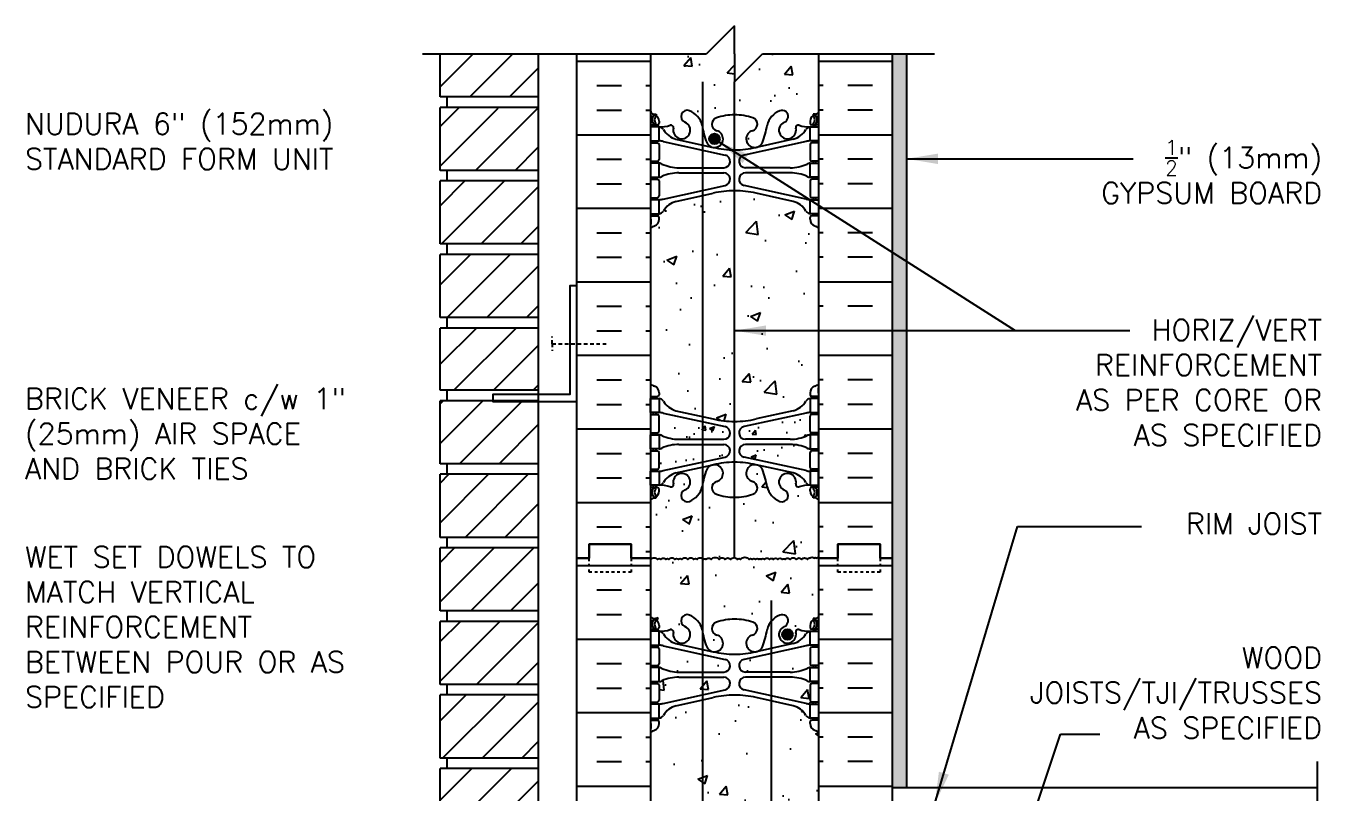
# Model space of a CAD drawing. Header units: inches. Extents: x 26.1 to 78.5, y -14.6 to 56.3.
# Drawn here: x 26.4 to 72.59, y 28.91 to 56.25 of the extents above; entities that cross this region are included whole.
import ezdxf

# ---------------------------------------------------------------- set-up
doc = ezdxf.new("R2010")
doc.units = ezdxf.units.IN
doc.header["$LTSCALE"] = 0.5
doc.header["$MEASUREMENT"] = 0
doc.linetypes.add('DASHED2', pattern=[0.375, 0.25, -0.125])
for name, color, linetype in [('HATCH', 12, 'Continuous'), ('line25', 2, 'Continuous'), ('LINE3', 3, 'Continuous'), ('LINE50', 5, 'Continuous'), ('LINE9', 9, 'Continuous'), ('TEXT', 4, 'Continuous'), ('Web_Edge', 9, 'Continuous')]:
    doc.layers.add(name, color=color, linetype=linetype)
doc.styles.add('DIM', font='romans.shx', dxfattribs={"width": 0.7})
doc.styles.add('ROMANS', font='romans.shx', dxfattribs={"height": 1.125})
doc.dimstyles.new('ext_12', dxfattribs={"dimscale": 12, "dimtxt": 0.09375, "dimasz": 0.09375, "dimexe": 0.09375, "dimexo": 0.0625, "dimgap": 0.0625, "dimtad": 1, "dimdec": 1, "dimzin": 3, "dimdsep": 46, "dimlunit": 4, "dimtxsty": 'DIM', "dimcen": 0.09, "dimdle": 0.09375, "dimclrt": 4, "dimadec": 0, "dimazin": 0, "dimtfac": 1, "dimtdec": 1, "dimtmove": 2, "dimatfit": 3, "dimfxl": 1, "dimfrac": 2, "dimtolj": 1, "dimtzin": 0, "dimarcsym": 0})

msp = doc.modelspace()

# ---------------------------------------------------------------- hatches: boundary and pattern name
at = {"layer": 'HATCH'}
h = msp.add_hatch(dxfattribs=at)
h.set_pattern_fill('AR-CONC', color=256, scale=0.5)
h.paths.add_polyline_path([(51.676, 55.254), (51.676, 56.254), (50.676, 55.254), (48.676, 55.254), (48.676, 53.165, 0.064398), (48.786, 53.099), (48.876, 53.099), (48.876, 53.057, -0.249069), (48.986, 52.85), (48.986, 52.783, -0.414214), (48.924, 52.72), (48.876, 52.72), (48.876, 52.65), (48.981, 52.65, 0.10046), (49.375, 52.707, -0.601435), (49.494, 52.603, 2.182095), (49.904, 52.816, -1), (50.068, 53.224, -0.24438), (50.516, 52.703, 0.053157), (50.682, 52.089, 0.223253), (50.882, 51.924), (50.902, 51.92, 0.955472), (51.04, 52.514, -0.735593), (51.027, 52.972, -0.082755), (51.676, 53.08), (51.676, 54.254)])
h.paths.add_polyline_path([(51.145, 52.22, -1), (50.77, 52.22, -1)], flags=16)
h.paths.add_polyline_path([(54.676, 55.254), (52.676, 55.254), (51.676, 54.254), (51.676, 53.08, -0.082755), (52.325, 52.972, -0.735593), (52.312, 52.514, 0.955472), (52.45, 51.92), (52.47, 51.924, 0.223253), (52.67, 52.089, 0.053157), (52.836, 52.703, -0.24438), (53.284, 53.224, -1), (53.448, 52.816, 2.182095), (53.858, 52.603, -0.601435), (53.977, 52.707, 0.10046), (54.371, 52.65), (54.476, 52.65), (54.476, 52.72), (54.428, 52.72, -0.414214), (54.366, 52.783), (54.366, 52.85, -0.249069), (54.476, 53.057), (54.476, 53.099), (54.566, 53.099, 0.064398), (54.676, 53.165)])
h.paths.add_polyline_path([(50.527, 50.198), (49.586, 49.991, 0.196323), (49.137, 49.645, -0.188973), (48.981, 49.55), (48.876, 49.55), (48.876, 49.48), (48.924, 49.48, -0.414214), (48.986, 49.418), (48.986, 49.35, -0.317837), (48.819, 49.115, 0.082415), (48.676, 49.036), (48.676, 43.473, 0.082415), (48.819, 43.394, -0.317837), (48.986, 43.158), (48.986, 43.09, -0.414214), (48.924, 43.028), (48.876, 43.028), (48.876, 42.958), (48.981, 42.958, -0.188973), (49.137, 42.863, 0.196323), (49.586, 42.517), (50.527, 42.31)])
h.paths.add_polyline_path([(51.676, 50.371, 0.057795), (50.908, 50.282), (50.527, 50.198), (50.527, 42.31), (50.908, 42.226, 0.057795), (51.676, 42.137)])
h.paths.add_polyline_path([(54.676, 49.036, 0.082415), (54.533, 49.115, -0.317837), (54.366, 49.35), (54.366, 49.418, -0.414214), (54.428, 49.48), (54.476, 49.48), (54.476, 49.55), (54.371, 49.55, -0.188973), (54.215, 49.645, 0.196323), (53.766, 49.991), (52.444, 50.282, 0.057795), (51.676, 50.371), (51.676, 42.137, 0.057795), (52.444, 42.226), (53.766, 42.517, 0.196323), (54.215, 42.863, -0.188973), (54.371, 42.958), (54.476, 42.958), (54.476, 43.028), (54.428, 43.028, -0.414214), (54.366, 43.09), (54.366, 43.158, -0.317837), (54.533, 43.394, 0.082415), (54.676, 43.473)])
h.paths.add_polyline_path([(50.527, 32.198), (49.586, 31.991, 0.196323), (49.137, 31.645, -0.188973), (48.981, 31.55), (48.876, 31.55), (48.876, 31.48), (48.924, 31.48, -0.414214), (48.986, 31.418), (48.986, 31.35, -0.317837), (48.819, 31.115, 0.082415), (48.676, 31.036), (48.676, 25.473, 0.082415), (48.819, 25.394, -0.317837), (48.986, 25.158), (48.986, 25.09, -0.414214), (48.924, 25.028), (48.876, 25.028), (48.876, 24.958), (48.981, 24.958, -0.188973), (49.137, 24.863, 0.196323), (49.586, 24.517), (50.527, 24.31)])
h.paths.add_polyline_path([(52.978, 32.165), (52.444, 32.282, 0.057795), (51.676, 32.371, 0.057795), (50.908, 32.282), (50.527, 32.198), (50.527, 24.31), (50.908, 24.226, 0.057795), (51.676, 24.137, 0.057795), (52.444, 24.226), (52.978, 24.344), (52.978, 25.129), (51.801, 25.129), (51.301, 25.629), (51.301, 26.754), (51.801, 27.254), (52.978, 27.254)])
h.paths.add_polyline_path([(54.676, 31.036, 0.082415), (54.533, 31.115, -0.317837), (54.366, 31.35), (54.366, 31.418, -0.414214), (54.428, 31.48), (54.476, 31.48), (54.476, 31.55), (54.371, 31.55, -0.188973), (54.215, 31.645, 0.196323), (53.766, 31.991), (52.978, 32.165), (52.978, 27.254), (54.676, 27.254)])
h.paths.add_polyline_path([(54.215, 24.863, -0.188973), (54.371, 24.958), (54.476, 24.958), (54.476, 25.028), (54.428, 25.028, -0.414214), (54.366, 25.09), (54.366, 25.129), (52.978, 25.129), (52.978, 24.344), (53.766, 24.517, 0.196323)])
h.paths.add_polyline_path([(52.978, 14.165), (52.444, 14.282, 0.057795), (51.676, 14.371, 0.057795), (50.908, 14.282), (49.586, 13.991, 0.196323), (49.137, 13.645, -0.188973), (48.981, 13.55), (48.876, 13.55), (48.876, 13.48), (48.924, 13.48, -0.414214), (48.986, 13.418), (48.986, 13.35, -0.317837), (48.819, 13.115, 0.082415), (48.676, 13.036), (48.676, 7.473, 0.082415), (48.819, 7.394, -0.317837), (48.986, 7.158), (48.986, 7.09, -0.414214), (48.924, 7.028), (48.876, 7.028), (48.876, 6.958), (48.981, 6.958, -0.188973), (49.137, 6.863, 0.196323), (49.586, 6.517), (50.908, 6.226, 0.057795), (51.676, 6.137, 0.057795), (52.444, 6.226), (52.978, 6.344)])
h.paths.add_polyline_path([(54.676, 13.036, 0.082415), (54.533, 13.115, -0.317837), (54.366, 13.35), (54.366, 13.418, -0.414214), (54.428, 13.48), (54.476, 13.48), (54.476, 13.55), (54.371, 13.55, -0.188973), (54.215, 13.645, 0.196323), (53.766, 13.991), (52.978, 14.165), (52.978, 6.344), (53.766, 6.517, 0.196323), (54.215, 6.863, -0.188973), (54.371, 6.958), (54.476, 6.958), (54.476, 7.028), (54.428, 7.028, -0.414214), (54.366, 7.09), (54.366, 7.158, -0.317837), (54.533, 7.394, 0.082415), (54.676, 7.473)])
h = msp.add_hatch(dxfattribs=at)
h.set_pattern_fill('INSUL', color=256, scale=7, style=0)
h.set_pattern_definition([(0, (-2877.4856, -359.7554), (0, 2.625), []), (0, (-2877.4856, -358.8804), (0, 2.625), [0.875, -0.875]), (0, (-2877.4856, -358.0054), (0, 2.625), [0.875, -0.875])])
h.paths.add_polyline_path([(46.051, 37.254), (46.488, 37.254), (46.488, 37.754), (47.988, 37.754), (47.988, 37.254), (48.676, 37.254), (48.676, 55.254), (47.988, 55.254), (47.988, 55.754), (46.488, 55.754), (46.488, 55.254), (46.051, 55.254)])
h = msp.add_hatch(dxfattribs=at)
h.set_pattern_fill('INSUL', color=256, scale=7, style=0)
h.set_pattern_definition([(180, (2980.8376, -359.7554), (0, 2.625), []), (180, (2980.8376, -358.8804), (0, 2.625), [0.875, -0.875]), (180, (2980.8376, -358.0054), (0, 2.625), [0.875, -0.875])])
h.paths.add_polyline_path([(57.301, 37.254), (56.863, 37.254), (56.863, 37.754), (55.363, 37.754), (55.363, 37.254), (54.676, 37.254), (54.676, 55.254), (55.363, 55.254), (55.363, 55.754), (56.863, 55.754), (56.863, 55.254), (57.301, 55.254)])
h = msp.add_hatch(dxfattribs=at)
h.set_pattern_fill('ANSI31', color=256, scale=8, style=0)
h.set_pattern_definition([(45, (34.8746, -11.6206), (-0.707107, 0.707107), [])])
h.paths.add_polyline_path([(44.676, 21.904), (41.176, 21.904), (41.176, 19.654), (44.676, 19.654)])
h.paths.add_polyline_path([(44.676, 24.529), (41.176, 24.529), (41.176, 22.279), (44.676, 22.279)])
h.paths.add_polyline_path([(44.676, 27.124), (41.176, 27.124), (41.176, 24.904), (44.676, 24.904)])
h.paths.add_polyline_path([(44.676, 29.749), (41.176, 29.749), (41.176, 27.499), (44.676, 27.499)])
h.paths.add_polyline_path([(44.676, 32.349), (43.051, 32.349), (43.051, 32.374), (41.176, 32.374), (41.176, 30.124), (44.676, 30.124)])
h.paths.add_polyline_path([(44.676, 34.999), (41.176, 34.999), (41.176, 32.749), (44.676, 32.749)])
h.paths.add_polyline_path([(44.676, 37.624), (41.176, 37.624), (41.176, 35.374), (44.676, 35.374)])
h.paths.add_polyline_path([(44.676, 40.249), (41.176, 40.249), (41.176, 37.999), (44.676, 37.999)])
h.paths.add_polyline_path([(44.676, 42.849), (43.051, 42.849), (43.051, 42.874), (41.176, 42.874), (41.176, 40.624), (44.676, 40.624)])
h.paths.add_polyline_path([(44.676, 45.47), (41.176, 45.47), (41.176, 43.249), (44.676, 43.249)])
h.paths.add_polyline_path([(44.676, 48.095), (41.176, 48.095), (41.176, 45.845), (44.676, 45.845)])
h.paths.add_polyline_path([(44.676, 50.72), (41.176, 50.72), (41.176, 48.47), (44.676, 48.47)])
h.paths.add_polyline_path([(44.676, 53.32), (43.051, 53.32), (43.051, 53.345), (41.176, 53.345), (41.176, 51.095), (44.676, 51.095)])
h.paths.add_polyline_path([(44.676, 55.254), (41.176, 55.254), (41.176, 53.72), (44.676, 53.72)])
h = msp.add_hatch(dxfattribs=at)
h.set_pattern_fill('AR-SAND', color=256, scale=0.25, style=0)
h.paths.add_polyline_path([(57.801, 55.254), (57.301, 55.254), (57.301, 37.254), (57.301, 29.067), (57.801, 29.067)])
h = msp.add_hatch(dxfattribs=at)
h.set_pattern_fill('AR-CONC', color=256, scale=0.25, style=0)
h.paths.add_polyline_path([(53.661, 41.498, 0.097844), (54.267, 41.63, -0.124673), (54.371, 41.658), (54.476, 41.658), (54.476, 41.728), (54.428, 41.728, -0.414214), (54.366, 41.79), (54.366, 42.325, -0.414214), (54.428, 42.388), (54.476, 42.388), (54.476, 42.458), (54.371, 42.458, 0.036537), (54.227, 42.434), (52.978, 42.162), (52.978, 41.498)])
h.paths.add_polyline_path([(52.978, 41.318), (52.978, 40.654), (54.227, 40.382, 0.036537), (54.371, 40.358), (54.476, 40.358), (54.476, 40.428), (54.428, 40.428, -0.414214), (54.366, 40.49), (54.366, 41.025, -0.414214), (54.428, 41.088), (54.476, 41.088), (54.476, 41.158), (54.371, 41.158, -0.124673), (54.267, 41.186, 0.097844), (53.661, 41.318)])
h.paths.add_polyline_path([(52.065, 41.318, 0.897292), (52.016, 40.863), (52.978, 40.654), (52.978, 41.318)])
h.paths.add_polyline_path([(52.016, 41.953, 0.897292), (52.065, 41.498), (52.978, 41.498), (52.978, 42.162)])
h.paths.add_polyline_path([(49.125, 42.434, 0.036537), (48.981, 42.458), (48.876, 42.458), (48.876, 42.388), (48.924, 42.388, -0.414214), (48.986, 42.325), (48.986, 41.79, -0.414214), (48.924, 41.728), (48.876, 41.728), (48.876, 41.658), (48.981, 41.658, -0.124673), (49.085, 41.63, 0.097844), (49.691, 41.498), (51.287, 41.498, 0.897292), (51.336, 41.953)])
h.paths.add_polyline_path([(51.336, 40.863, 0.677618), (51.406, 41.285), (50.596, 41.285), (49.396, 41.285, 0.051135), (49.085, 41.186, -0.124673), (48.981, 41.158), (48.876, 41.158), (48.876, 41.088), (48.924, 41.088, -0.414214), (48.986, 41.025), (48.986, 40.49, -0.414214), (48.924, 40.428), (48.876, 40.428), (48.876, 40.358), (48.981, 40.358, 0.036537), (49.125, 40.382)])
h = msp.add_hatch(dxfattribs=at)
h.set_pattern_fill('AR-CONC', color=256, scale=0.5, style=0)
h.paths.add_polyline_path([(52.978, 34.996, -0.130426), (53.284, 35.224, -1), (53.448, 34.816, 2.182095), (53.858, 34.603, -0.601435), (53.977, 34.707, 0.10046), (54.371, 34.65), (54.476, 34.65), (54.476, 34.72), (54.428, 34.72, -0.414214), (54.366, 34.783), (54.366, 34.85, -0.249069), (54.476, 35.057), (54.476, 35.099), (54.566, 35.099, 0.064398), (54.676, 35.165), (54.676, 37.254), (54.676, 39.343, 0.064398), (54.566, 39.409), (54.476, 39.409), (54.476, 39.451, -0.249069), (54.366, 39.658), (54.366, 39.725, -0.414214), (54.428, 39.788), (54.476, 39.788), (54.476, 39.858), (54.371, 39.858, 0.10046), (53.977, 39.801, -0.601435), (53.858, 39.906, 2.182095), (53.448, 39.693, -1), (53.284, 39.284, -0.130426), (52.978, 39.512)])
h.paths.add_polyline_path([(51.676, 35.08, -0.082755), (52.325, 34.972, -0.735593), (52.312, 34.514, 0.955472), (52.45, 33.92), (52.47, 33.924, 0.223253), (52.67, 34.089, 0.053157), (52.836, 34.703, -0.110434), (52.978, 34.996), (52.978, 39.512, -0.110434), (52.836, 39.805, 0.053157), (52.67, 40.419, 0.223253), (52.47, 40.584), (52.45, 40.588, 0.955472), (52.312, 39.995, -0.735593), (52.325, 39.537, -0.082755), (51.676, 39.429)])
h.paths.add_polyline_path([(52.582, 34.22, -1), (52.207, 34.22, -1)], flags=16)
h.paths.add_polyline_path([(50.516, 34.703, 0.051477), (50.675, 34.108), (50.957, 34.108), (51.241, 34.108, 0.444231), (51.04, 34.514, -0.735593), (51.027, 34.972, -0.082755), (51.676, 35.08), (51.676, 39.429, -0.082755), (51.027, 39.537, -0.735593), (51.04, 39.995, 0.955472), (50.902, 40.588), (50.882, 40.584, 0.223253), (50.682, 40.419, 0.053157), (50.516, 39.805, -0.24438), (50.068, 39.284, -1), (49.904, 39.693, 2.182095), (49.494, 39.906, -0.601435), (49.375, 39.801, 0.10046), (48.981, 39.858), (48.876, 39.858), (48.876, 39.788), (48.924, 39.788, -0.414214), (48.986, 39.725), (48.986, 39.658, -0.249069), (48.876, 39.451), (48.876, 39.409), (48.786, 39.409, 0.064398), (48.676, 39.343), (48.676, 37.254), (48.676, 35.165, 0.064398), (48.786, 35.099), (48.876, 35.099), (48.876, 35.057, -0.249069), (48.986, 34.85), (48.986, 34.783, -0.414214), (48.924, 34.72), (48.876, 34.72), (48.876, 34.65), (48.981, 34.65, 0.10046), (49.375, 34.707, -0.601435), (49.494, 34.603, 2.182095), (49.904, 34.816, -1), (50.068, 35.224, -0.24438)])
h = msp.add_hatch(dxfattribs=at)
h.set_pattern_fill('INSUL', color=256, scale=7, style=0)
h.set_pattern_definition([(0, (-2877.4856, -377.7554), (0, 2.625), []), (0, (-2877.4856, -376.8804), (0, 2.625), [0.875, -0.875]), (0, (-2877.4856, -376.0054), (0, 2.625), [0.875, -0.875])])
h.paths.add_polyline_path([(46.051, 19.254), (46.488, 19.254), (46.488, 19.754), (47.988, 19.754), (47.988, 19.254), (48.676, 19.254), (48.676, 37.254), (47.988, 37.254), (47.988, 37.754), (46.488, 37.754), (46.488, 37.254), (46.051, 37.254)])
h = msp.add_hatch(dxfattribs=at)
h.set_pattern_fill('INSUL', color=256, scale=7, style=0)
h.set_pattern_definition([(180, (2980.8376, -377.7554), (0, 2.625), []), (180, (2980.8376, -376.8804), (0, 2.625), [0.875, -0.875]), (180, (2980.8376, -376.0054), (0, 2.625), [0.875, -0.875])])
h.paths.add_polyline_path([(54.676, 27.254), (57.301, 27.254), (57.301, 37.254), (56.863, 37.254), (56.863, 37.754), (55.363, 37.754), (55.363, 37.254), (54.676, 37.254)])
h = msp.add_hatch(dxfattribs=at)
h.set_pattern_fill('AR-CONC', color=256, scale=0.5, style=0)
h.paths.add_polyline_path([(52.978, 33.19), (53.661, 33.19, 0.097844), (54.267, 33.322, -0.124673), (54.371, 33.35), (54.476, 33.35), (54.476, 33.42), (54.428, 33.42, -0.414214), (54.366, 33.483), (54.366, 34.018, -0.414214), (54.428, 34.08), (54.476, 34.08), (54.476, 34.15), (54.371, 34.15, 0.036537), (54.227, 34.127), (52.978, 33.854)])
h.paths.add_polyline_path([(52.978, 33.19), (52.978, 33.854), (52.016, 33.645, 0.897292), (52.065, 33.19)])
h.paths.add_polyline_path([(52.978, 33.01), (52.065, 33.01, 0.897292), (52.016, 32.556), (52.978, 32.346)])
h.paths.add_polyline_path([(54.227, 32.074, 0.036537), (54.371, 32.05), (54.476, 32.05), (54.476, 32.12), (54.428, 32.12, -0.414214), (54.366, 32.183), (54.366, 32.718, -0.414214), (54.428, 32.78), (54.476, 32.78), (54.476, 32.85), (54.371, 32.85, -0.124673), (54.267, 32.879, 0.097844), (53.661, 33.01), (52.978, 33.01), (52.978, 32.346)])
h.paths.add_polyline_path([(51.336, 32.556, 0.897292), (51.287, 33.01), (49.691, 33.01, 0.097844), (49.085, 32.879, -0.124673), (48.981, 32.85), (48.876, 32.85), (48.876, 32.78), (48.924, 32.78, -0.414214), (48.986, 32.718), (48.986, 32.183, -0.414214), (48.924, 32.12), (48.876, 32.12), (48.876, 32.05), (48.981, 32.05, 0.036537), (49.125, 32.074)])
h.paths.add_polyline_path([(51.287, 33.19, 0.897292), (51.336, 33.645), (49.21, 34.108), (48.876, 34.108), (48.876, 34.08), (48.924, 34.08, -0.414214), (48.986, 34.018), (48.986, 33.483, -0.414214), (48.924, 33.42), (48.876, 33.42), (48.876, 33.35), (48.981, 33.35, -0.124673), (49.085, 33.322, 0.097844), (49.691, 33.19)])
at = {"layer": 'LINE3'}
for points in [[(51.145, 52.22, 1), (50.77, 52.22, 1)], [(53.373, 34.532, 1), (53.748, 34.532, 1)]]:
    msp.add_hatch(color=256, dxfattribs=at).paths.add_polyline_path(points)

# ---------------------------------------------------------------- linework, layer by layer
at = {"layer": 'HATCH'}
msp.add_lwpolyline([(48.694, 37.212, -0.520567), (48.925, 37.212, -0.520567), (49.046, 37.212, -0.520567), (49.229, 37.212, -0.520567), (49.334, 37.212, -0.520567), (49.544, 37.212, -0.520567), (49.67, 37.212, -0.520567), (49.796, 37.212, -0.520567), (50.006, 37.212, -0.520567), (50.216, 37.212, -0.520567), (50.336, 37.212, -0.520567), (50.562, 37.212, -0.520567), (50.656, 37.212, -0.520567), (50.845, 37.212, -0.520567), (51.123, 37.212, -0.520567), (51.333, 37.212, -0.520567), (51.532, 37.212, -0.520567), (51.779, 37.212, -0.520567), (51.889, 37.212, -0.520567), (52.195, 37.212, -0.520567), (52.3, 37.212, -0.520567), (52.416, 37.212, -0.520567), (52.536, 37.212, -0.520567), (52.626, 37.212, -0.520567), (52.741, 37.212, -0.520567), (52.919, 37.212, -0.520567), (53.066, 37.212, -0.520567), (53.218, 37.212, -0.520567), (53.376, 37.212, -0.520567), (53.476, 37.212, -0.520567), (53.654, 37.212, -0.520567), (53.874, 37.212, -0.520567), (54.068, 37.212, -0.520567), (54.273, 37.212, -0.520567), (54.373, 37.254, -0.520567), (54.504, 37.254, -0.520567), (54.593, 37.254, -0.520567), (54.676, 37.254)], format="xyb", dxfattribs=at)
at = {"layer": 'line25'}
for p, q in [((41.176, 53.72), (41.176, 55.254)), ((44.676, 55.254), (44.676, 19.279)), ((48.676, 55.254), (48.676, 37.254)), ((54.676, 37.254), (54.676, 55.254)), ((44.676, 53.72), (41.176, 53.72)), ((41.426, 53.345), (41.426, 53.72)), ((41.176, 51.095), (41.176, 53.345)), ((44.676, 53.345), (41.176, 53.345)), ((44.676, 51.095), (41.176, 51.095)), ((41.426, 50.72), (41.426, 51.095)), ((44.676, 50.72), (41.176, 50.72)), ((41.176, 48.47), (41.176, 50.72)), ((44.676, 48.47), (41.176, 48.47)), ((41.176, 45.845), (41.176, 48.095)), ((44.676, 48.095), (41.176, 48.095)), ((41.426, 48.095), (41.426, 48.47)), ((44.676, 45.845), (41.176, 45.845)), ((41.426, 45.47), (41.426, 45.845)), ((41.176, 43.249), (41.176, 45.47)), ((44.676, 45.47), (41.176, 45.47)), ((44.676, 43.249), (41.176, 43.249)), ((41.426, 42.874), (41.426, 43.249)), ((41.176, 40.624), (41.176, 42.874)), ((44.676, 42.874), (41.176, 42.874)), ((44.676, 40.624), (41.176, 40.624)), ((41.176, 37.999), (41.176, 40.249)), ((44.676, 40.249), (41.176, 40.249)), ((41.426, 40.249), (41.426, 40.624)), ((44.676, 37.999), (41.176, 37.999)), ((41.426, 37.624), (41.426, 37.999)), ((44.676, 37.624), (41.176, 37.624)), ((41.176, 35.374), (41.176, 37.624)), ((48.676, 37.254), (48.676, 19.254)), ((54.676, 13.629), (54.676, 37.254)), ((44.676, 35.374), (41.176, 35.374)), ((41.426, 34.999), (41.426, 35.374)), ((44.676, 34.999), (41.176, 34.999)), ((41.176, 32.749), (41.176, 34.999)), ((44.676, 32.749), (41.176, 32.749)), ((44.676, 32.374), (41.176, 32.374)), ((41.176, 30.124), (41.176, 32.374)), ((41.426, 32.374), (41.426, 32.749)), ((44.676, 30.124), (41.176, 30.124)), ((41.426, 29.749), (41.426, 30.124)), ((44.676, 29.749), (41.176, 29.749)), ((41.176, 27.499), (41.176, 29.749))]:
    msp.add_line(p, q, dxfattribs=at)
at = {"layer": 'LINE3'}
for p, q in [((50.527, 54.254), (50.527, 12.755)), ((51.676, 37.275), (51.676, 54.254)), ((52.978, 35.749), (52.978, 27.254))]:
    msp.add_line(p, q, dxfattribs=at)
for centre in [(50.958, 52.22), (53.561, 34.532)]:
    msp.add_circle(centre, 0.188, dxfattribs=at)
at = {"layer": 'LINE50'}
for p, q in [((46.051, 37.254), (46.051, 55.254)), ((57.301, 37.254), (57.301, 55.254)), ((46.051, 19.254), (46.051, 37.254)), ((57.301, 19.254), (57.301, 37.254))]:
    msp.add_line(p, q, dxfattribs=at)
for points in [[(46.051, 37.254), (46.488, 37.254), (46.488, 37.754), (47.988, 37.754), (47.988, 37.254), (48.676, 37.254)], [(48.676, 37.254), (47.988, 37.254), (47.988, 37.754), (46.488, 37.754), (46.488, 37.254), (46.051, 37.254)], [(57.301, 37.254), (56.863, 37.254), (56.863, 37.754), (55.363, 37.754), (55.363, 37.254), (54.676, 37.254)], [(54.676, 37.254), (55.363, 37.254), (55.363, 37.754), (56.863, 37.754), (56.863, 37.254), (57.301, 37.254)]]:
    msp.add_lwpolyline(points, dxfattribs=at)
at = {"layer": 'LINE9'}
for p, q in [((51.676, 56.254), (50.676, 55.254)), ((51.676, 55.254), (51.676, 56.254)), ((40.551, 55.254), (50.676, 55.254)), ((51.676, 54.254), (52.676, 55.254)), ((51.676, 55.254), (51.676, 54.254)), ((52.676, 55.254), (58.801, 55.254)), ((57.801, 55.254), (57.801, 29.067)), ((57.301, 29.067), (72.452, 29.067))]:
    msp.add_line(p, q, dxfattribs=at)
at = {"layer": 'LINE9', "linetype": 'DASHED2'}
for q in [(45.176, 45.162), (47.176, 44.912), (45.176, 44.662)]:
    msp.add_line((45.176, 44.912), q, dxfattribs=at)
at = {"layer": 'LINE9'}
msp.add_lwpolyline([(46.051, 46.974), (45.801, 46.974), (45.801, 43.099), (43.051, 43.099), (43.051, 42.849), (46.051, 42.849)], close=True, dxfattribs=at)
at = {"layer": 'LINE9', "linetype": 'DASHED2', "ltscale": 0.15}
for points in [[(47.988, 37.254), (47.988, 37.254), (47.988, 36.754), (46.488, 36.754), (46.488, 37.254), (46.488, 37.254)], [(56.863, 37.254), (56.863, 37.254), (56.863, 36.754), (55.363, 36.754), (55.363, 37.254), (55.363, 37.254)]]:
    msp.add_lwpolyline(points, dxfattribs=at)
at = {"layer": 'LINE9'}
msp.add_lwpolyline([(72.452, 30.004), (72.452, 27.637)], dxfattribs=at)
at = {"layer": 'TEXT'}
for points in [[(47.876, 52.637, 0, 0.36, 0), (46.796, 52.637, 0, 0, 0), (39.338, 52.637, 0, 0, 0)], [(41.241, 44.317, 0, 0.36, 0), (40.161, 44.317, 0, 0, 0), (37.785, 44.317, 0, 0, 0)], [(50.527, 37.283, 0, 0.36, 0), (49.447, 37.283, 0, 0, 0), (38.673, 37.283, 0, 0, 0)]]:
    msp.add_lwpolyline(points, format="xyseb", dxfattribs=at)
at = {"layer": 'Web_Edge'}
for p, q in [((48.676, 52.82), (48.718, 52.82)), ((48.676, 52.72), (48.924, 52.72)), ((48.786, 53.099), (48.876, 53.099)), ((48.786, 52.72), (48.786, 52.65)), ((48.876, 53.099), (48.876, 53.057)), ((48.876, 52.72), (48.876, 52.65)), ((48.986, 52.85), (48.986, 52.783)), ((54.366, 52.85), (54.366, 52.783)), ((54.676, 52.72), (54.428, 52.72)), ((54.566, 53.099), (54.476, 53.099)), ((54.476, 53.099), (54.476, 53.057)), ((54.476, 52.72), (54.476, 52.65)), ((54.566, 52.72), (54.566, 52.65)), ((54.676, 52.82), (54.634, 52.82)), ((49.586, 52.209), (50.908, 51.919)), ((53.766, 52.209), (52.444, 51.919)), ((48.676, 52.08), (48.924, 52.08)), ((48.786, 52.15), (48.786, 52.08)), ((48.876, 52.15), (48.876, 52.08)), ((48.986, 52.018), (48.986, 51.483)), ((49.125, 52.127), (51.336, 51.645)), ((54.227, 52.127), (52.016, 51.645)), ((54.366, 52.018), (54.366, 51.483)), ((54.676, 52.08), (54.428, 52.08)), ((54.476, 52.15), (54.476, 52.08)), ((54.566, 52.15), (54.566, 52.08)), ((48.676, 51.42), (48.924, 51.42)), ((48.786, 51.42), (48.786, 51.35)), ((48.876, 51.42), (48.876, 51.35)), ((54.676, 51.42), (54.428, 51.42)), ((54.476, 51.42), (54.476, 51.35)), ((54.566, 51.42), (54.566, 51.35)), ((48.786, 50.85), (48.786, 50.78)), ((48.876, 50.85), (48.876, 50.78)), ((49.691, 51.19), (51.287, 51.19)), ((49.691, 51.01), (51.287, 51.01)), ((53.661, 51.19), (52.065, 51.19)), ((53.661, 51.01), (52.065, 51.01)), ((54.476, 50.85), (54.476, 50.78)), ((54.566, 50.85), (54.566, 50.78)), ((48.676, 50.78), (48.924, 50.78)), ((48.986, 50.718), (48.986, 50.183)), ((49.125, 50.074), (51.336, 50.556)), ((54.227, 50.074), (52.016, 50.556)), ((54.366, 50.718), (54.366, 50.183)), ((54.676, 50.78), (54.428, 50.78)), ((48.676, 50.12), (48.924, 50.12)), ((48.786, 50.12), (48.786, 50.05)), ((48.876, 50.12), (48.876, 50.05)), ((49.586, 49.991), (50.908, 50.282)), ((53.766, 49.991), (52.444, 50.282)), ((54.676, 50.12), (54.428, 50.12)), ((54.476, 50.12), (54.476, 50.05)), ((54.566, 50.12), (54.566, 50.05)), ((48.676, 49.48), (48.924, 49.48)), ((48.786, 49.55), (48.786, 49.48)), ((48.876, 49.55), (48.876, 49.48)), ((54.676, 49.48), (54.428, 49.48)), ((54.476, 49.55), (54.476, 49.48)), ((54.566, 49.55), (54.566, 49.48)), ((48.686, 49.36), (48.686, 49.174)), ((48.986, 49.35), (48.986, 49.418)), ((54.366, 49.35), (54.366, 49.418)), ((54.666, 49.36), (54.666, 49.174)), ((48.676, 43.028), (48.924, 43.028)), ((48.686, 43.148), (48.686, 43.334)), ((48.786, 42.958), (48.786, 43.028)), ((48.876, 42.958), (48.876, 43.028)), ((48.986, 43.158), (48.986, 43.09)), ((54.366, 43.158), (54.366, 43.09)), ((54.676, 43.028), (54.428, 43.028)), ((54.476, 42.958), (54.476, 43.028)), ((54.566, 42.958), (54.566, 43.028)), ((54.666, 43.148), (54.666, 43.334)), ((49.586, 42.517), (50.908, 42.226)), ((53.766, 42.517), (52.444, 42.226)), ((48.676, 42.388), (48.924, 42.388)), ((48.786, 42.388), (48.786, 42.458)), ((48.876, 42.388), (48.876, 42.458)), ((48.986, 41.79), (48.986, 42.325)), ((49.125, 42.434), (51.336, 41.953)), ((54.227, 42.434), (52.016, 41.953)), ((54.366, 41.79), (54.366, 42.325)), ((54.676, 42.388), (54.428, 42.388)), ((54.476, 42.388), (54.476, 42.458)), ((54.566, 42.388), (54.566, 42.458)), ((48.676, 41.728), (48.924, 41.728)), ((48.786, 41.658), (48.786, 41.728)), ((48.876, 41.658), (48.876, 41.728)), ((54.676, 41.728), (54.428, 41.728)), ((54.476, 41.658), (54.476, 41.728)), ((54.566, 41.658), (54.566, 41.728)), ((48.786, 41.088), (48.786, 41.158)), ((48.876, 41.088), (48.876, 41.158)), ((49.691, 41.498), (51.287, 41.498)), ((49.691, 41.318), (51.287, 41.318)), ((53.661, 41.498), (52.065, 41.498)), ((53.661, 41.318), (52.065, 41.318)), ((54.476, 41.088), (54.476, 41.158)), ((54.566, 41.088), (54.566, 41.158)), ((48.676, 41.088), (48.924, 41.088)), ((48.986, 40.49), (48.986, 41.025)), ((49.125, 40.382), (51.336, 40.863)), ((54.227, 40.382), (52.016, 40.863)), ((54.366, 40.49), (54.366, 41.025)), ((54.676, 41.088), (54.428, 41.088)), ((48.676, 40.428), (48.924, 40.428)), ((48.786, 40.358), (48.786, 40.428)), ((48.876, 40.358), (48.876, 40.428)), ((49.586, 40.299), (50.908, 40.59)), ((53.766, 40.299), (52.444, 40.59)), ((54.676, 40.428), (54.428, 40.428)), ((54.476, 40.358), (54.476, 40.428)), ((54.566, 40.358), (54.566, 40.428)), ((48.676, 39.788), (48.924, 39.788)), ((48.786, 39.788), (48.786, 39.858)), ((48.876, 39.788), (48.876, 39.858)), ((48.986, 39.658), (48.986, 39.725)), ((54.366, 39.658), (54.366, 39.725)), ((54.676, 39.788), (54.428, 39.788)), ((54.476, 39.788), (54.476, 39.858)), ((54.566, 39.788), (54.566, 39.858)), ((48.676, 39.688), (48.718, 39.688)), ((48.786, 39.409), (48.876, 39.409)), ((48.876, 39.409), (48.876, 39.451)), ((54.476, 39.409), (54.476, 39.451)), ((54.566, 39.409), (54.476, 39.409)), ((54.676, 39.688), (54.634, 39.688)), ((48.676, 34.82), (48.718, 34.82)), ((48.676, 34.72), (48.924, 34.72)), ((48.786, 35.099), (48.876, 35.099)), ((48.786, 34.72), (48.786, 34.65)), ((48.876, 35.099), (48.876, 35.057)), ((48.876, 34.72), (48.876, 34.65)), ((48.986, 34.85), (48.986, 34.783)), ((54.366, 34.85), (54.366, 34.783)), ((54.676, 34.72), (54.428, 34.72)), ((54.476, 35.099), (54.476, 35.057)), ((54.566, 35.099), (54.476, 35.099)), ((54.476, 34.72), (54.476, 34.65)), ((54.566, 34.72), (54.566, 34.65)), ((54.676, 34.82), (54.634, 34.82)), ((49.586, 34.209), (50.908, 33.919)), ((53.766, 34.209), (52.444, 33.919)), ((48.676, 34.08), (48.924, 34.08)), ((48.786, 34.15), (48.786, 34.08)), ((48.876, 34.15), (48.876, 34.08)), ((48.986, 34.018), (48.986, 33.483)), ((49.125, 34.127), (51.336, 33.645)), ((54.227, 34.127), (52.016, 33.645)), ((54.366, 34.018), (54.366, 33.483)), ((54.676, 34.08), (54.428, 34.08)), ((54.476, 34.15), (54.476, 34.08)), ((54.566, 34.15), (54.566, 34.08)), ((48.676, 33.42), (48.924, 33.42)), ((48.786, 33.42), (48.786, 33.35)), ((48.876, 33.42), (48.876, 33.35)), ((54.676, 33.42), (54.428, 33.42)), ((54.476, 33.42), (54.476, 33.35)), ((54.566, 33.42), (54.566, 33.35)), ((48.786, 32.85), (48.786, 32.78)), ((48.876, 32.85), (48.876, 32.78)), ((49.691, 33.19), (51.287, 33.19)), ((49.691, 33.01), (51.287, 33.01)), ((53.661, 33.19), (52.065, 33.19)), ((53.661, 33.01), (52.065, 33.01)), ((54.476, 32.85), (54.476, 32.78)), ((54.566, 32.85), (54.566, 32.78)), ((48.676, 32.78), (48.924, 32.78)), ((48.986, 32.718), (48.986, 32.183)), ((49.125, 32.074), (51.336, 32.556)), ((54.227, 32.074), (52.016, 32.556)), ((54.366, 32.718), (54.366, 32.183)), ((54.676, 32.78), (54.428, 32.78)), ((48.676, 32.12), (48.924, 32.12)), ((48.786, 32.12), (48.786, 32.05)), ((48.876, 32.12), (48.876, 32.05)), ((49.586, 31.991), (50.908, 32.282)), ((53.766, 31.991), (52.444, 32.282)), ((54.676, 32.12), (54.428, 32.12)), ((54.476, 32.12), (54.476, 32.05)), ((54.566, 32.12), (54.566, 32.05)), ((48.676, 31.48), (48.924, 31.48)), ((48.786, 31.55), (48.786, 31.48)), ((48.876, 31.55), (48.876, 31.48)), ((48.986, 31.35), (48.986, 31.418)), ((54.366, 31.35), (54.366, 31.418)), ((54.676, 31.48), (54.428, 31.48)), ((54.476, 31.55), (54.476, 31.48)), ((54.566, 31.55), (54.566, 31.48)), ((48.686, 31.36), (48.686, 31.174)), ((54.666, 31.36), (54.666, 31.174))]:
    msp.add_line(p, q, dxfattribs=at)
for points in [[(48.681, 52.15), (48.981, 52.15), (48.981, 52.65), (48.681, 52.65)], [(54.671, 52.15), (54.371, 52.15), (54.371, 52.65), (54.671, 52.65)], [(48.681, 50.85), (48.981, 50.85), (48.981, 51.35), (48.681, 51.35)], [(54.671, 50.85), (54.371, 50.85), (54.371, 51.35), (54.671, 51.35)], [(48.681, 49.55), (48.981, 49.55), (48.981, 50.05), (48.681, 50.05)], [(54.671, 49.55), (54.371, 49.55), (54.371, 50.05), (54.671, 50.05)], [(48.681, 42.958), (48.981, 42.958), (48.981, 42.458), (48.681, 42.458)], [(54.671, 42.958), (54.371, 42.958), (54.371, 42.458), (54.671, 42.458)], [(48.681, 41.658), (48.981, 41.658), (48.981, 41.158), (48.681, 41.158)], [(54.671, 41.658), (54.371, 41.658), (54.371, 41.158), (54.671, 41.158)], [(48.681, 40.358), (48.981, 40.358), (48.981, 39.858), (48.681, 39.858)], [(54.671, 40.358), (54.371, 40.358), (54.371, 39.858), (54.671, 39.858)], [(48.681, 34.15), (48.981, 34.15), (48.981, 34.65), (48.681, 34.65)], [(54.671, 34.15), (54.371, 34.15), (54.371, 34.65), (54.671, 34.65)], [(48.681, 32.85), (48.981, 32.85), (48.981, 33.35), (48.681, 33.35)], [(54.671, 32.85), (54.371, 32.85), (54.371, 33.35), (54.671, 33.35)], [(48.681, 31.55), (48.981, 31.55), (48.981, 32.05), (48.681, 32.05)], [(54.671, 31.55), (54.371, 31.55), (54.371, 32.05), (54.671, 32.05)]]:
    msp.add_lwpolyline(points, close=True, dxfattribs=at)
for centre, radius, start, end in [((48.986, 53.557), 0.5, 231.6833, 250.5288), ((49.986, 53.02), 0.22, 68.1963, 248.1963), ((49.791, 52.532), 0.745, 13.2652, 68.1963), ((53.561, 52.532), 0.745, 111.8037, 166.7348), ((53.366, 53.02), 0.22, 291.8037, 111.8037), ((54.366, 53.557), 0.5, 289.4712, 308.3167), ((48.986, 53.557), 0.6, 238.8907, 245.0748), ((48.718, 52.84), 0.02, 270, 14.1541), ((48.98, 52.905), 0.25, 140.1145, 222.4609), ((48.725, 52.995), 0.02, 340.7916, 65.0748), ((48.822, 53.036), 0.045, 319.1879, 141.448), ((48.828, 52.767), 0.045, 222.4609, 42.4609), ((48.736, 52.85), 0.25, 0, 70.5288), ((48.98, 52.905), 0.16, 140.0001, 222.4609), ((48.924, 52.783), 0.0625, 270, 0), ((49.037, 53.649), 1, 266.7879, 289.9067), ((49.407, 52.623), 0.09, 346.6795, 108.8651), ((49.791, 52.532), 0.305, 166.6795, 68.1963), ((53.479, 53.174), 3, 189.0273, 201.1984), ((51.105, 52.745), 0.24, 108.923, 254.2747), ((51.676, 51.08), 2, 90, 108.923), ((51.676, 51.08), 2, 71.077, 90), ((52.247, 52.745), 0.24, 285.7253, 71.077), ((49.873, 53.174), 3, 338.8016, 350.9727), ((53.561, 52.532), 0.305, 111.8037, 13.3205), ((53.945, 52.623), 0.09, 71.1349, 193.3205), ((54.315, 53.649), 1, 250.0933, 273.2121), ((54.616, 52.85), 0.25, 109.4712, 180), ((54.428, 52.783), 0.0625, 180, 270), ((54.524, 52.767), 0.045, 137.5391, 317.5391), ((54.53, 53.036), 0.045, 38.552, 220.8121), ((54.372, 52.905), 0.16, 317.5391, 39.9999), ((54.372, 52.905), 0.25, 317.5391, 39.8855), ((54.627, 52.995), 0.02, 114.9252, 199.2084), ((54.634, 52.84), 0.02, 165.8459, 270), ((54.366, 53.557), 0.6, 294.9252, 301.1093), ((48.938, 52.404), 0.25, 37.2777, 80.0823), ((49.785, 52.932), 0.75, 210.155, 254.5838), ((50.958, 52.22), 0.305, 205.3782, 74.2747), ((52.394, 52.22), 0.305, 105.7253, 334.6218), ((53.567, 52.932), 0.75, 285.4162, 329.845), ((54.414, 52.404), 0.25, 99.9177, 142.7223), ((48.924, 52.018), 0.0625, 0, 90), ((48.89, 51.154), 1, 76.4291, 84.7991), ((51.676, 55.186), 3.356, 256.7692, 270), ((51.676, 55.186), 3.356, 270, 283.2308), ((54.462, 51.154), 1, 95.2009, 103.5709), ((54.428, 52.018), 0.0625, 90, 180), ((48.924, 51.483), 0.0625, 270, 0), ((48.977, 51.132), 0.219, 60.4937, 88.92), ((49.721, 52.79), 1.6, 246.5673, 268.9203), ((51.287, 51.42), 0.23, 270, 77.6055), ((52.065, 51.42), 0.23, 102.3945, 270), ((53.631, 52.79), 1.6, 271.0797, 293.4327), ((54.375, 51.132), 0.219, 91.08, 119.5063), ((54.428, 51.483), 0.0625, 180, 270), ((48.977, 51.069), 0.219, 271.08, 299.5063), ((48.977, 51.069), 0.219, 271.08, 299.5063), ((49.721, 49.411), 1.6, 91.0797, 113.4327), ((49.721, 49.411), 1.6, 91.0797, 113.4327), ((51.287, 50.78), 0.23, 282.3945, 90), ((52.065, 50.78), 0.23, 90, 257.6055), ((53.631, 49.411), 1.6, 66.5673, 88.9203), ((53.631, 49.411), 1.6, 66.5673, 88.9203), ((54.375, 51.069), 0.219, 240.4937, 268.92), ((54.375, 51.069), 0.219, 240.4937, 268.92), ((48.924, 50.718), 0.0625, 0, 90), ((51.676, 47.015), 3.356, 90, 103.2308), ((51.676, 47.015), 3.356, 76.7692, 90), ((54.428, 50.718), 0.0625, 90, 180), ((48.924, 50.183), 0.0625, 270, 0), ((48.89, 51.046), 1, 275.2009, 283.5709), ((49.785, 49.268), 0.75, 105.4162, 149.845), ((53.567, 49.268), 0.75, 30.155, 74.5838), ((54.462, 51.046), 1, 256.4291, 264.7991), ((54.428, 50.183), 0.0625, 180, 270), ((48.924, 49.418), 0.0625, 360, 90), ((48.938, 49.797), 0.25, 279.9177, 322.7223), ((54.414, 49.797), 0.25, 217.2777, 260.0823), ((54.428, 49.418), 0.0625, 90, 180), ((48.666, 49.36), 0.02, 0, 60.012), ((48.666, 49.174), 0.02, 301.073, 0), ((48.986, 48.643), 0.6, 121.073, 121.1093), ((48.986, 48.643), 0.5, 109.4712, 128.3167), ((48.736, 49.35), 0.25, 289.4712, 360), ((54.616, 49.35), 0.25, 180, 250.5288), ((54.366, 48.643), 0.5, 51.6833, 70.5288), ((54.686, 49.36), 0.02, 119.988, 180), ((54.686, 49.174), 0.02, 180, 238.927), ((54.366, 48.643), 0.6, 58.8907, 58.927), ((48.986, 43.865), 0.5, 231.6833, 250.5288), ((54.366, 43.865), 0.5, 289.4712, 308.3167), ((48.986, 43.865), 0.6, 238.8907, 238.927), ((48.666, 43.334), 0.02, 360, 58.927), ((48.666, 43.148), 0.02, 299.988, 360), ((48.736, 43.158), 0.25, 0, 70.5288), ((48.924, 43.09), 0.0625, 270, 0), ((48.938, 42.712), 0.25, 37.2777, 80.0823), ((54.414, 42.712), 0.25, 99.9177, 142.7223), ((54.616, 43.158), 0.25, 109.4712, 180), ((54.428, 43.09), 0.0625, 180, 270), ((54.686, 43.334), 0.02, 121.073, 180), ((54.686, 43.148), 0.02, 180, 240.012), ((54.366, 43.865), 0.6, 301.073, 301.1093), ((49.785, 43.24), 0.75, 210.155, 254.5838), ((53.567, 43.24), 0.75, 285.4162, 329.845), ((48.924, 42.325), 0.0625, 0, 90), ((48.89, 41.462), 1, 76.4291, 84.7991), ((51.676, 45.493), 3.356, 256.7692, 270), ((51.676, 45.493), 3.356, 270, 283.2308), ((54.462, 41.462), 1, 95.2009, 103.5709), ((54.428, 42.325), 0.0625, 90, 180), ((48.924, 41.79), 0.0625, 270, 0), ((48.977, 41.439), 0.219, 60.4937, 88.92), ((48.977, 41.439), 0.219, 60.4937, 88.92), ((49.721, 43.098), 1.6, 246.5673, 268.9203), ((49.721, 43.098), 1.6, 246.5673, 268.9203), ((51.287, 41.728), 0.23, 270, 77.6055), ((52.065, 41.728), 0.23, 102.3945, 270), ((53.631, 43.098), 1.6, 271.0797, 293.4327), ((53.631, 43.098), 1.6, 271.0797, 293.4327), ((54.375, 41.439), 0.219, 91.08, 119.5063), ((54.375, 41.439), 0.219, 91.08, 119.5063), ((54.428, 41.79), 0.0625, 180, 270), ((48.977, 41.377), 0.219, 271.08, 299.5063), ((49.721, 39.718), 1.6, 91.0797, 113.4327), ((51.287, 41.088), 0.23, 282.3945, 90), ((52.065, 41.088), 0.23, 90, 257.6055), ((53.631, 39.718), 1.6, 66.5673, 88.9203), ((54.375, 41.377), 0.219, 240.4937, 268.92), ((48.924, 41.025), 0.0625, 0, 90), ((51.676, 37.323), 3.356, 90, 103.2308), ((51.676, 37.323), 3.356, 76.7692, 90), ((54.428, 41.025), 0.0625, 90, 180), ((48.924, 40.49), 0.0625, 270, 0), ((48.89, 41.354), 1, 275.2009, 283.5709), ((49.785, 39.576), 0.75, 105.4162, 149.845), ((49.791, 39.976), 0.305, 291.8037, 193.3205), ((53.479, 39.334), 3, 158.8016, 170.9727), ((50.958, 40.288), 0.305, 285.7253, 154.6218), ((52.394, 40.288), 0.305, 25.3782, 254.2747), ((49.873, 39.334), 3, 9.0273, 21.1984), ((53.561, 39.976), 0.305, 346.6795, 248.1963), ((53.567, 39.576), 0.75, 30.155, 74.5838), ((54.462, 41.354), 1, 256.4291, 264.7991), ((54.428, 40.49), 0.0625, 180, 270), ((48.98, 39.603), 0.25, 137.5391, 219.8855), ((48.828, 39.742), 0.045, 317.5391, 137.5391), ((48.924, 39.725), 0.0625, 360, 90), ((48.938, 40.104), 0.25, 279.9177, 322.7223), ((49.037, 38.86), 1, 70.0933, 93.2121), ((49.407, 39.885), 0.09, 251.1349, 13.3205), ((49.791, 39.976), 0.745, 291.8037, 346.7348), ((51.105, 39.764), 0.24, 105.7253, 251.077), ((52.247, 39.764), 0.24, 288.923, 74.2747), ((53.561, 39.976), 0.745, 193.2652, 248.1963), ((53.945, 39.885), 0.09, 166.6795, 288.8651), ((54.315, 38.86), 1, 86.7879, 109.9067), ((54.414, 40.104), 0.25, 217.2777, 260.0823), ((54.428, 39.725), 0.0625, 90, 180), ((54.524, 39.742), 0.045, 42.4609, 222.4609), ((54.372, 39.603), 0.25, 320.1145, 42.4609), ((48.986, 38.951), 0.6, 114.9252, 121.1093), ((48.986, 38.951), 0.5, 109.4712, 128.3167), ((48.718, 39.668), 0.02, 345.8459, 90), ((48.725, 39.513), 0.02, 294.9252, 19.2084), ((48.822, 39.473), 0.045, 218.552, 40.8121), ((48.736, 39.658), 0.25, 289.4712, 360), ((48.98, 39.603), 0.16, 137.5391, 219.9999), ((49.986, 39.489), 0.22, 111.8037, 291.8037), ((51.676, 41.429), 2, 251.077, 270), ((51.676, 41.429), 2, 270, 288.923), ((53.366, 39.489), 0.22, 248.1963, 68.1963), ((54.616, 39.658), 0.25, 180, 250.5288), ((54.53, 39.473), 0.045, 139.1879, 321.448), ((54.372, 39.603), 0.16, 320.0001, 42.4609), ((54.366, 38.951), 0.5, 51.6833, 70.5288), ((54.627, 39.513), 0.02, 160.7916, 245.0748), ((54.634, 39.668), 0.02, 90, 194.1541), ((54.366, 38.951), 0.6, 58.8907, 65.0748), ((48.986, 35.557), 0.5, 231.6833, 250.5288), ((49.986, 35.02), 0.22, 68.1963, 248.1963), ((49.791, 34.532), 0.745, 13.2652, 68.1963), ((53.561, 34.532), 0.745, 111.8037, 166.7348), ((53.366, 35.02), 0.22, 291.8037, 111.8037), ((54.366, 35.557), 0.5, 289.4712, 308.3167), ((48.986, 35.557), 0.6, 238.8907, 245.0748), ((48.718, 34.84), 0.02, 270, 14.1541), ((48.98, 34.905), 0.25, 140.1145, 222.4609), ((48.725, 34.995), 0.02, 340.7916, 65.0748), ((48.822, 35.036), 0.045, 319.1879, 141.448), ((48.828, 34.767), 0.045, 222.4609, 42.4609), ((48.736, 34.85), 0.25, 0, 70.5288), ((48.98, 34.905), 0.16, 140.0001, 222.4609), ((48.924, 34.783), 0.0625, 270, 0), ((49.037, 35.649), 1, 266.7879, 289.9067), ((48.938, 34.404), 0.25, 37.2777, 80.0823), ((49.407, 34.623), 0.09, 346.6795, 108.8651), ((49.791, 34.532), 0.305, 166.6795, 68.1963), ((53.479, 35.174), 3, 189.0273, 201.1984), ((51.105, 34.745), 0.24, 108.923, 254.2747), ((51.676, 33.08), 2, 90, 108.923), ((51.676, 33.08), 2, 71.077, 90), ((52.247, 34.745), 0.24, 285.7253, 71.077), ((49.873, 35.174), 3, 338.8016, 350.9727), ((53.561, 34.532), 0.305, 111.8037, 13.3205), ((53.945, 34.623), 0.09, 71.1349, 193.3205), ((54.315, 35.649), 1, 250.0933, 273.2121), ((54.414, 34.404), 0.25, 99.9177, 142.7223), ((54.616, 34.85), 0.25, 109.4712, 180), ((54.428, 34.783), 0.0625, 180, 270), ((54.524, 34.767), 0.045, 137.5391, 317.5391), ((54.53, 35.036), 0.045, 38.552, 220.8121), ((54.372, 34.905), 0.16, 317.5391, 39.9999), ((54.372, 34.905), 0.25, 317.5391, 39.8855), ((54.627, 34.995), 0.02, 114.9252, 199.2084), ((54.634, 34.84), 0.02, 165.8459, 270), ((54.366, 35.557), 0.6, 294.9252, 301.1093), ((49.785, 34.932), 0.75, 210.155, 254.5838), ((50.958, 34.22), 0.305, 205.3782, 74.2747), ((52.394, 34.22), 0.305, 105.7253, 334.6218), ((53.567, 34.932), 0.75, 285.4162, 329.845), ((48.924, 34.018), 0.0625, 0, 90), ((48.89, 33.154), 1, 76.4291, 84.7991), ((51.676, 37.186), 3.356, 256.7692, 270), ((51.676, 37.186), 3.356, 270, 283.2308), ((54.462, 33.154), 1, 95.2009, 103.5709), ((54.428, 34.018), 0.0625, 90, 180), ((48.924, 33.483), 0.0625, 270, 0), ((48.977, 33.132), 0.219, 60.4937, 88.92), ((49.721, 34.79), 1.6, 246.5673, 268.9203), ((51.287, 33.42), 0.23, 270, 77.6055), ((52.065, 33.42), 0.23, 102.3945, 270), ((53.631, 34.79), 1.6, 271.0797, 293.4327), ((54.375, 33.132), 0.219, 91.08, 119.5063), ((54.428, 33.483), 0.0625, 180, 270), ((48.977, 33.069), 0.219, 271.08, 299.5063), ((48.977, 33.069), 0.219, 271.08, 299.5063), ((49.721, 31.411), 1.6, 91.0797, 113.4327), ((49.721, 31.411), 1.6, 91.0797, 113.4327), ((51.287, 32.78), 0.23, 282.3945, 90), ((52.065, 32.78), 0.23, 90, 257.6055), ((53.631, 31.411), 1.6, 66.5673, 88.9203), ((53.631, 31.411), 1.6, 66.5673, 88.9203), ((54.375, 33.069), 0.219, 240.4937, 268.92), ((54.375, 33.069), 0.219, 240.4937, 268.92), ((48.924, 32.718), 0.0625, 0, 90), ((51.676, 29.015), 3.356, 90, 103.2308), ((51.676, 29.015), 3.356, 76.7692, 90), ((54.428, 32.718), 0.0625, 90, 180), ((48.924, 32.183), 0.0625, 270, 0), ((48.89, 33.046), 1, 275.2009, 283.5709), ((49.785, 31.268), 0.75, 105.4162, 149.845), ((53.567, 31.268), 0.75, 30.155, 74.5838), ((54.462, 33.046), 1, 256.4291, 264.7991), ((54.428, 32.183), 0.0625, 180, 270), ((48.924, 31.418), 0.0625, 360, 90), ((48.938, 31.797), 0.25, 279.9177, 322.7223), ((54.414, 31.797), 0.25, 217.2777, 260.0823), ((54.428, 31.418), 0.0625, 90, 180), ((48.666, 31.36), 0.02, 0, 60.012), ((48.666, 31.174), 0.02, 301.073, 0), ((48.986, 30.643), 0.6, 121.073, 121.1093), ((48.986, 30.643), 0.5, 109.4712, 128.3167), ((48.736, 31.35), 0.25, 289.4712, 360), ((54.616, 31.35), 0.25, 180, 250.5288), ((54.366, 30.643), 0.5, 51.6833, 70.5288), ((54.686, 31.36), 0.02, 119.988, 180), ((54.686, 31.174), 0.02, 180, 238.927), ((54.366, 30.643), 0.6, 58.8907, 58.927)]:
    msp.add_arc(centre, radius, start, end, dxfattribs=at)

# ---------------------------------------------------------------- texts
at = {"layer": 'TEXT', "char_height": 0.75, "style": 'ROMANS'}
for s, insert, width, attachment_point in [('NUDURA 6" (152mm) STANDARD FORM UNIT', (26.372, 51.133), 12.88589, 7), ('\\A1;{\\H0.7x;\\S1/2;}" (13mm) GYPSUM BOARD', (72.622, 51.049), 9.47973, 6), ('\\A1;{\\H1x;HORIZ/VERT REINFORCEMENT AS PER CORE OR AS SPECIFIED}', (72.622, 43.522), 10.62669, 6), ('BRICK VENEER c/w 1" (25mm) AIR SPACE AND BRICK TIES', (26.372, 40.077), 12.88589, 7), ('RIM JOIST', (72.622, 38.485), 11.43486, 6), ('WET SET DOWELS TO MATCH VERTICAL REINFORCEMENT BETWEEN POUR OR AS SPECIFIED', (26.372, 31.926), 12.88589, 7), ('WOOD JOISTS/TJI/TRUSSES AS SPECIFIED', (72.622, 32.451), 11.43486, 6)]:
    msp.add_mtext(s, dxfattribs=dict(at, insert=insert, width=width, attachment_point=attachment_point))

# ---------------------------------------------------------------- leaders
at = {"layer": 'TEXT'}
for points, override in [([(51.116, 52.119), (61.676, 45.378), (65.769, 45.378)], {"dimtad": 0}), ([(57.801, 51.509), (65.884, 51.509)], {"dimgap": 0.0625, "dimtad": 0}), ([(51.676, 45.378), (65.769, 45.378)], {"dimgap": 0.0625, "dimtad": 0}), ([(58.818, 28.504), (61.763, 38.384), (66.181, 38.384)], {"dimtad": 0}), ([(61.781, 26.413), (63.302, 30.975), (64.7, 30.975)], {"dimtad": 0})]:
    msp.add_leader(points, dimstyle='ext_12', override=override, dxfattribs=at)

doc.saveas('drawing.dxf')
